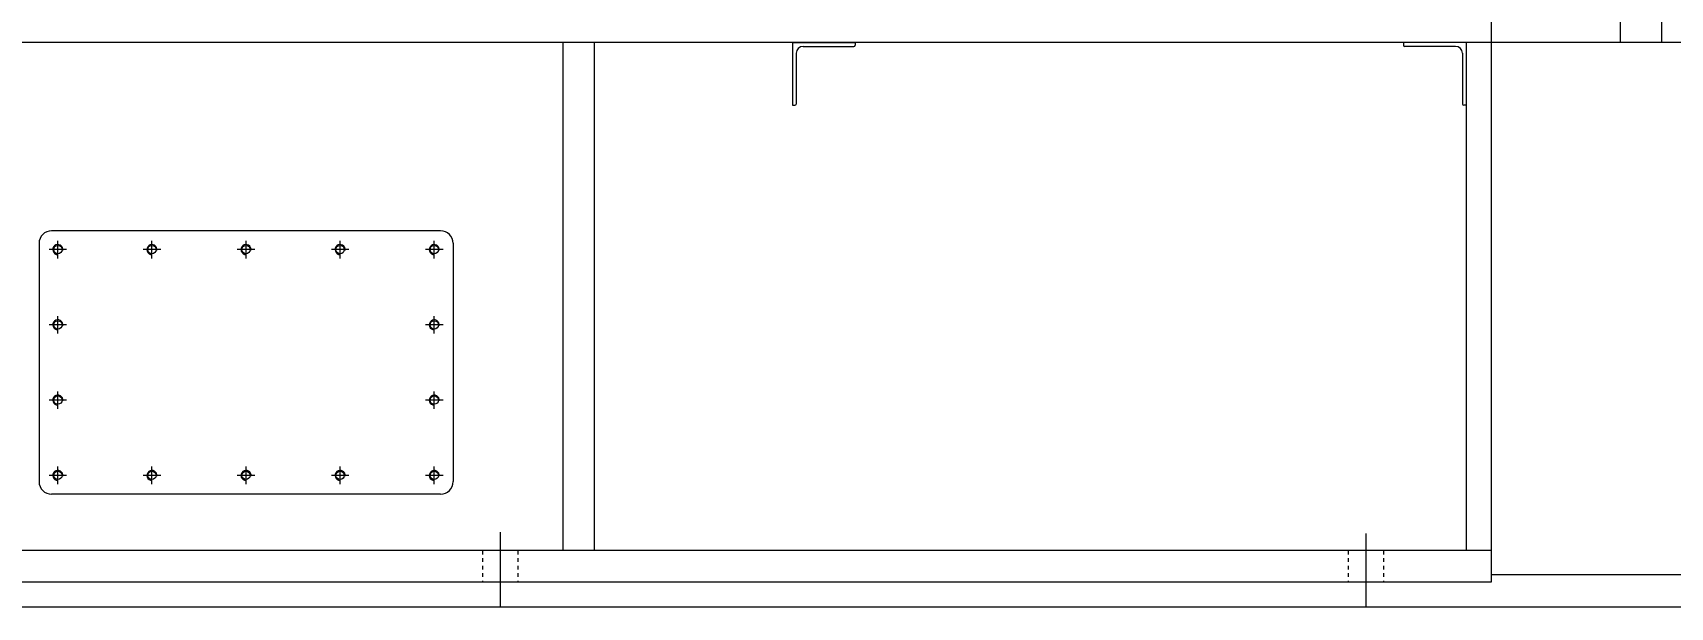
# Model space of a CAD drawing. Header units: inches. Extents: x 0 to 19814, y 0 to 15096.
# Drawn here: x 9564 to 10869, y 9211 to 9669 of the extents above; entities that cross this region are included whole.
import ezdxf

# ---------------------------------------------------------------- set-up
doc = ezdxf.new("R2010")
doc.units = ezdxf.units.IN
doc.header["$MEASUREMENT"] = 0
doc.linetypes.add('CENTER', pattern=[50.8, 31.75, -6.35, 6.35, -6.35])
doc.linetypes.add('EB_DASH', pattern=[6, 3, -3])
doc.layers.get('Defpoints').update_dxf_attribs({"lineweight": 5})
for name, color, linetype, lineweight in [('CAXA1', 5, 'CENTER', 5), ('CAXA2', 6, 'EB_DASH', 5), ('PIPE', 150, 'Continuous', 5)]:
    doc.layers.add(name, color=color, linetype=linetype, lineweight=lineweight)
doc.styles.add('Roman', font='arial.ttf')
doc.styles.get("Standard").update_dxf_attribs({"font": 'arial.ttf'})
doc.dimstyles.new('ISO-25', dxfattribs={"dimscale": 30, "dimtxt": 1.5, "dimasz": 1.5, "dimexe": 2, "dimexo": 2, "dimtad": 1, "dimtih": 1, "dimtoh": 1, "dimdec": 1, "dimlfac": 0.03937, "dimdsep": 46, "dimtxsty": 'Standard', "dimcen": 2.5, "dimclrd": 7, "dimclre": 7, "dimclrt": 7, "dimadec": 0, "dimazin": 0, "dimtfac": 1, "dimtdec": 1, "dimtmove": 0, "dimatfit": 3, "dimfxl": 1, "dimlwd": 5, "dimlwe": 5, "dimarcsym": 0})

# ---------------------------------------------------------------- blocks, each defined once
blk = doc.blocks.new('*D46')
at = {"color": 7, "linetype": 'Continuous', "lineweight": 5, "transparency": 16777216}
for p, q in [((9146.5, 9170.8), (9146.5, 8809.5)), ((10726.5, 9170.8), (10726.5, 8809.5)), ((10681.5, 8869.5), (9191.5, 8869.5))]:
    blk.add_line(p, q, dxfattribs=at)
at = {"color": 7, "transparency": 16777216}
for points in [[(9191.5, 8877), (9191.5, 8862), (9146.5, 8869.5)], [(10681.5, 8877), (10681.5, 8862), (10726.5, 8869.5)]]:
    blk.add_solid(points, dxfattribs=at)
at = {"layer": 'Defpoints', "color": 0, "transparency": 16777216}
for p in [(9146.5, 9230.8), (10726.5, 9230.8), (9146.5, 8869.5)]:
    blk.add_point(p, dxfattribs=at)
at = {"color": 7, "lineweight": 5, "transparency": 16777216, "insert": (9936.5, 8970.8), "char_height": 165, "attachment_point": 5, "style": 'Roman'}
blk.add_mtext('A', dxfattribs=at)
blk = doc.blocks.new('*D48')
at = {"color": 7, "linetype": 'Continuous', "lineweight": 5, "transparency": 16777216}
for p, q in [((7066.5, 9538.5), (7066.5, 8429.7)), ((11846.5, 9150.7), (11846.5, 8429.7)), ((7111.5, 8489.7), (11801.5, 8489.7))]:
    blk.add_line(p, q, dxfattribs=at)
at = {"color": 7, "transparency": 16777216}
for points in [[(7111.5, 8497.2), (7111.5, 8482.2), (7066.5, 8489.7)], [(11801.5, 8497.2), (11801.5, 8482.2), (11846.5, 8489.7)]]:
    blk.add_solid(points, dxfattribs=at)
at = {"layer": 'Defpoints', "color": 0, "transparency": 16777216}
for p in [(7066.5, 9598.5), (11846.5, 9210.7), (11846.5, 8489.7)]:
    blk.add_point(p, dxfattribs=at)
at = {"color": 7, "lineweight": 5, "transparency": 16777216, "insert": (9456.5, 8593.8), "char_height": 165, "attachment_point": 5, "style": 'Roman'}
blk.add_mtext('C', dxfattribs=at)

msp = doc.modelspace()

# ---------------------------------------------------------------- linework, layer by layer
at = {"color": 7, "lineweight": 5}
for p, q in [((10726.49, 9685.75), (10726.49, 9230.75)), ((10726.49, 9685.75), (10726.49, 9230.75)), ((10829.22, 9681.58), (10829.22, 9660.75)), ((10862.22, 9681.58), (10862.22, 9660.75)), ((10946.5, 9660.75), (9146.49, 9660.75)), ((9986.49, 9660.75), (9986.49, 9255.75)), ((10011.49, 9660.75), (10011.49, 9255.75)), ((10169.49, 9660.75), (10169.49, 9610.75)), ((10169.49, 9660.75), (10219.49, 9660.75)), ((10219.49, 9660.75), (10219.49, 9658.75)), ((10706.49, 9660.75), (10656.49, 9660.75)), ((10656.49, 9660.75), (10656.49, 9658.75)), ((10706.49, 9660.75), (10706.49, 9610.75)), ((10706.49, 9660.75), (10706.49, 9255.75)), ((10172.49, 9652.25), (10172.49, 9611.75)), ((10177.99, 9657.75), (10218.49, 9657.75)), ((10697.99, 9657.75), (10657.49, 9657.75)), ((10703.49, 9652.25), (10703.49, 9611.75)), ((10169.49, 9610.75), (10171.49, 9610.75)), ((10706.49, 9610.75), (10704.49, 9610.75)), ((9888.99, 9510.75), (9578.99, 9510.75)), ((9583.99, 9488.75), (9583.99, 9502.75)), ((9658.99, 9488.75), (9658.99, 9502.75)), ((9733.99, 9488.75), (9733.99, 9502.75)), ((9808.99, 9488.75), (9808.99, 9502.75)), ((9883.99, 9488.75), (9883.99, 9502.75)), ((9568.99, 9500.75), (9568.99, 9310.75)), ((9590.99, 9495.75), (9576.99, 9495.75)), ((9665.99, 9495.75), (9651.99, 9495.75)), ((9740.99, 9495.75), (9726.99, 9495.75)), ((9815.99, 9495.75), (9801.99, 9495.75)), ((9890.99, 9495.75), (9876.99, 9495.75)), ((9898.99, 9500.75), (9898.99, 9310.75)), ((9583.99, 9428.75), (9583.99, 9442.75)), ((9883.99, 9428.75), (9883.99, 9442.75)), ((9590.99, 9435.75), (9576.99, 9435.75)), ((9890.99, 9435.75), (9876.99, 9435.75)), ((9590.99, 9375.75), (9576.99, 9375.75)), ((9583.99, 9368.75), (9583.99, 9382.75)), ((9890.99, 9375.75), (9876.99, 9375.75)), ((9883.99, 9368.75), (9883.99, 9382.75)), ((9583.99, 9308.75), (9583.99, 9322.75)), ((9658.99, 9308.75), (9658.99, 9322.75)), ((9733.99, 9308.75), (9733.99, 9322.75)), ((9808.99, 9308.75), (9808.99, 9322.75)), ((9883.99, 9308.75), (9883.99, 9322.75)), ((9590.99, 9315.75), (9576.99, 9315.75)), ((9665.99, 9315.75), (9651.99, 9315.75)), ((9740.99, 9315.75), (9726.99, 9315.75)), ((9815.99, 9315.75), (9801.99, 9315.75)), ((9890.99, 9315.75), (9876.99, 9315.75)), ((9888.99, 9300.75), (9578.99, 9300.75)), ((10726.49, 9255.75), (9166.49, 9255.75)), ((10726.49, 9230.75), (9146.49, 9230.75)), ((10726.49, 9236.84), (10946.5, 9236.84))]:
    msp.add_line(p, q, dxfattribs=at)
for centre in [(9583.99, 9495.75), (9658.99, 9495.75), (9733.99, 9495.75), (9808.99, 9495.75), (9883.99, 9495.75), (9583.99, 9435.75), (9883.99, 9435.75), (9583.99, 9375.75), (9883.99, 9375.75), (9583.99, 9315.75), (9658.99, 9315.75), (9733.99, 9315.75), (9808.99, 9315.75), (9883.99, 9315.75)]:
    msp.add_circle(centre, 3.32, dxfattribs=at)
for centre, radius, start, end in [((10218.49, 9658.75), 1, 270, 0), ((10657.49, 9658.75), 1, 180, 270), ((10177.99, 9652.25), 5.5, 90, 180), ((10697.99, 9652.25), 5.5, 0, 90), ((10171.49, 9611.75), 1, 270, 0), ((10704.49, 9611.75), 1, 180, 270), ((9578.99, 9500.75), 10, 90, 180), ((9888.99, 9500.75), 10, 0, 90), ((9583.99, 9495.75), 4, 350, 270), ((9658.99, 9495.75), 4, 350, 270), ((9733.99, 9495.75), 4, 350, 270), ((9808.99, 9495.75), 4, 350, 270), ((9883.99, 9495.75), 4, 350, 270), ((9583.99, 9435.75), 4, 350, 270), ((9883.99, 9435.75), 4, 350, 270), ((9583.99, 9375.75), 4, 350, 270), ((9883.99, 9375.75), 4, 350, 270), ((9583.99, 9315.75), 4, 350, 270), ((9658.99, 9315.75), 4, 350, 270), ((9733.99, 9315.75), 4, 350, 270), ((9808.99, 9315.75), 4, 350, 270), ((9883.99, 9315.75), 4, 350, 270), ((9578.99, 9310.75), 10, 180, 270), ((9888.99, 9310.75), 10, 270, 0)]:
    msp.add_arc(centre, radius, start, end, dxfattribs=at)
at = {"layer": 'CAXA1', "linetype": 'CENTER', "lineweight": 5, "ltscale": 3}
for p, q in [((9936.49, 9270.5), (9936.49, 9240.25)), ((9936.49, 9267.47), (9936.49, 9210.75)), ((10626.49, 9269.31), (10626.49, 9217.6)), ((10626.49, 9269.31), (10626.49, 9210.75))]:
    msp.add_line(p, q, dxfattribs=at)
at = {"layer": 'CAXA2', "color": 7, "linetype": 'EB_DASH', "lineweight": 5}
for p, q in [((9922.49, 9255.75), (9922.49, 9230.75)), ((9950.49, 9255.75), (9950.49, 9230.75)), ((10612.49, 9255.75), (10612.49, 9230.75)), ((10612.49, 9255.75), (10612.49, 9230.75)), ((10640.49, 9255.75), (10640.49, 9230.75)), ((10640.49, 9255.75), (10640.49, 9230.75))]:
    msp.add_line(p, q, dxfattribs=at)
at = {"layer": 'PIPE', "color": 7, "lineweight": 5}
msp.add_line((12730.02, 9210.75), (7386.57, 9210.75), dxfattribs=at)

# ---------------------------------------------------------------- dimensions: what is measured, and where the dimension line sits
at = {"color": 7, "lineweight": 5}
for base, p1, p2, text, picture, middle in [((11846.54, 8489.73), (7066.54, 9598.48), (11846.54, 9210.75), 'C', '*D48', (9456.54, 8489.73)), ((9146.49, 8869.53), (10726.49, 9230.75), (9146.49, 9230.75), 'A', '*D46', (9936.49, 8869.53))]:
    dim = msp.add_linear_dim(base=base, p1=p1, p2=p2, text=text, dimstyle='ISO-25', override={"dimtxt": 5.5, "dimpost": '\\X', "dimtxsty": 'Roman', "dimtmove": 1}, dxfattribs=at)
    dim.commit()
    dim.dimension.update_dxf_attribs({"geometry": picture, "text_midpoint": middle, "dimtype": 160})

doc.saveas('drawing.dxf')
